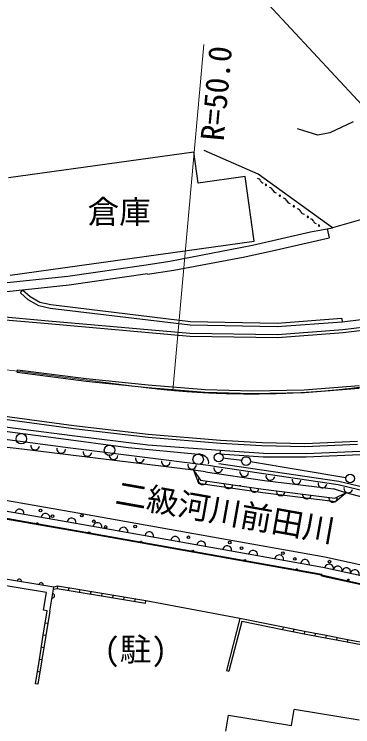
# Model space of a CAD drawing. Units: millimetres, scale not verified. Extents: x 40000 to 680000, y 20000 to 380000.
# Drawn here: x 128104 to 147369, y 281983 to 322489 of the extents above; entities that cross this region are included whole.
import ezdxf
from ezdxf.enums import TextEntityAlignment as Align

# ---------------------------------------------------------------- set-up
doc = ezdxf.new("R2010")
doc.units = ezdxf.units.MM
doc.header["$LTSCALE"] = 1000
doc.linetypes.add('CHAIN', pattern=[18.5, 12, -1.5, 3.5, -1.5])
for name, color, linetype, lineweight in [('M-BGD', 7, 'Continuous', 25), ('M-BMK', 2, 'CHAIN', 13), ('M-STR-HTXT', 7, 'Continuous', 13), ('M-STR-STRC', 7, 'Continuous', 25)]:
    doc.layers.add(name, color=color, linetype=linetype, lineweight=lineweight)
doc.styles.add('ＭＳ ゴシック', font='')
doc.styles.get('ＭＳ ゴシック').set_extended_font_data('MS Gothic')

msp = doc.modelspace()

# ---------------------------------------------------------------- linework, layer by layer
at = {"layer": 'M-BGD'}
for p, q in [((147393, 316375), (146067, 315740)), ((145387, 315607), (144216, 315978)), ((146067, 315740), (145387, 315607)), ((141992, 313399), (138911, 314748)), ((127772, 313216), (138317, 314666)), ((138566, 312884), (138317, 314666)), ((141240, 313258), (138566, 312884)), ((141753, 309593), (141240, 313258)), ((146208, 310356), (141992, 313399)), ((149388, 311251), (146208, 310356)), ((144969, 310110), (146208, 310356)), ((145915, 310298), (146034, 309772)), ((141667, 309360), (144969, 310110)), ((127864, 307651), (141753, 309593)), ((142783, 309034), (146034, 309772)), ((136962, 308458), (141667, 309360)), ((137195, 307943), (141126, 308684)), ((141126, 308684), (142783, 309034)), ((135609, 308249), (136962, 308458)), ((131159, 307606), (135609, 308249)), ((135691, 307704), (137195, 307943)), ((126689, 307129), (131159, 307606)), ((131221, 307110), (135680, 307755)), ((126731, 306630), (131221, 307110)), ((128451, 306657), (128583, 306807)), ((128899, 306260), (128451, 306657)), ((129017, 306422), (128583, 306807)), ((129494, 305910), (128899, 306260)), ((129567, 306099), (129017, 306422)), ((130144, 305769), (129494, 305910)), ((130186, 305964), (129567, 306099)), ((138127, 305005), (130186, 305964)), ((138113, 304805), (130144, 305769)), ((146750, 305188), (143060, 304910)), ((146750, 305188), (146765, 304988)), ((147990, 305131), (146765, 304988)), ((143066, 304710), (138113, 304805)), ((143060, 304910), (138127, 305005)), ((146765, 304988), (143066, 304710)), ((115447, 299896), (131297, 297846)), ((131397, 298526), (123451, 299552)), ((135704, 297988), (131397, 298526)), ((131297, 297846), (139165, 296860)), ((139821, 297680), (135704, 297988)), ((139821, 297680), (139808, 297481)), ((142276, 297318), (139808, 297481)), ((142283, 297518), (139821, 297680)), ((144723, 297301), (142276, 297318)), ((144719, 297501), (142283, 297518)), ((147788, 297637), (144719, 297501)), ((147797, 297438), (144723, 297301)), ((139748, 296955), (146582, 295949)), ((138990, 296474), (138309, 296567)), ((138309, 296567), (138707, 296010)), ((139165, 296860), (139719, 296758)), ((139719, 296758), (146545, 295752)), ((138707, 296010), (142274, 295493)), ((146545, 295752), (151025, 294682)), ((146582, 295949), (151067, 294878)), ((140996, 295678), (140908, 295687)), ((142274, 295493), (146349, 294987)), ((146974, 295286), (146266, 295501)), ((122954, 295063), (131935, 293498)), ((146349, 294987), (146974, 295286)), ((148057, 294991), (146974, 295286)), ((131935, 293498), (139287, 292191)), ((139287, 292191), (145670, 291060)), ((130361, 289927), (117649, 292016)), ((139217, 291797), (145601, 290666)), ((145670, 291060), (147843, 290579)), ((145583, 290567), (145601, 290666)), ((130134, 288545), (130361, 289927)), ((130550, 289824), (130337, 289779)), ((130574, 289972), (130361, 289927)), ((130574, 289972), (130550, 289824)), ((131806, 289616), (130550, 289824)), ((131831, 289763), (130574, 289972)), ((131203, 289868), (131178, 289720)), ((131831, 289763), (131806, 289616)), ((133087, 289555), (131831, 289763)), ((132459, 289659), (132434, 289511)), ((133062, 289407), (131806, 289616)), ((133087, 289555), (133062, 289407)), ((134318, 289198), (133062, 289407)), ((134343, 289346), (133087, 289555)), ((133715, 289450), (133690, 289303)), ((134343, 289346), (134318, 289198)), ((135599, 289138), (134343, 289346)), ((134971, 289242), (134946, 289094)), ((135574, 288990), (134318, 289198)), ((135574, 288990), (135599, 289138)), ((140943, 288134), (135599, 289138)), ((129759, 287188), (129986, 288570)), ((129986, 288570), (129769, 288605)), ((130134, 288545), (129907, 287164)), ((140943, 288134), (140177, 285184)), ((143402, 287635), (140943, 288134)), ((130020, 287855), (129872, 287879)), ((141053, 287958), (140322, 285146)), ((143372, 287488), (141053, 287958)), ((143402, 287635), (143373, 287488)), ((144626, 287401), (143402, 287635)), ((129532, 285807), (129759, 287188)), ((129907, 287164), (129759, 287188)), ((144598, 287254), (143373, 287488)), ((144014, 287518), (143985, 287371)), ((144626, 287401), (144598, 287254)), ((145822, 287019), (144598, 287254)), ((145850, 287167), (144626, 287401)), ((145238, 287284), (145210, 287137)), ((129907, 287164), (129680, 285782)), ((145850, 287167), (145822, 287019)), ((147046, 286785), (145822, 287019)), ((147074, 286932), (145850, 287167)), ((146462, 287050), (146434, 286902)), ((147074, 286932), (147046, 286785)), ((148472, 286512), (147046, 286785)), ((148298, 286698), (147074, 286932)), ((129793, 286473), (129645, 286498)), ((129305, 284425), (129532, 285807)), ((129680, 285782), (129453, 284401)), ((129680, 285782), (129532, 285807)), ((140177, 285184), (140322, 285146)), ((129566, 285092), (129418, 285116)), ((129453, 284401), (129305, 284425)), ((143878, 282054), (144025, 282961)), ((147726, 282362), (144025, 282961)), ((140144, 281728), (140291, 282635)), ((140291, 282635), (143878, 282054))]:
    msp.add_line(p, q, dxfattribs=at)
for points in [[(138309, 296567), (128535, 297760), (122408, 298461), (107425, 300537)], [(138309, 296567), (138594, 295824), (142247, 295294), (146383, 294781), (146974, 295286)], [(138990, 296474), (142341, 295988), (146266, 295501)], [(123058, 295654), (132039, 294089), (139392, 292782), (145788, 291648)], [(145788, 291648), (147936, 291173), (152300, 290776), (157733, 290589), (160554, 290746), (164263, 291337), (168584, 292062), (175486, 293953), (178103, 294614), (178892, 295057)], [(122876, 294619), (131857, 293055), (139208, 291748), (145583, 290618)], [(122885, 294669), (131865, 293104), (139217, 291797)], [(145583, 290567), (147766, 290084), (152231, 289678), (157744, 289488), (160672, 289651), (164441, 290252), (168821, 290987), (175766, 292889), (178514, 293583), (178927, 293815)], [(129769, 288605), (129936, 289622), (117954, 291591)], [(145583, 290618), (147774, 290134), (152234, 289728), (157744, 289538), (160666, 289700), (164433, 290301), (168810, 291035)]]:
    msp.add_lwpolyline(points, dxfattribs=at)
for centre, radius in [((129599, 294279), 75), ((130276, 293956), 75), ((131953, 293986), 75), ((132629, 293663), 75), ((129407, 293532), 50), ((133306, 293340), 75), ((134983, 293370), 75), ((132361, 293007), 50), ((135316, 292491), 50), ((138013, 292754), 75), ((140367, 292462), 75), ((141044, 292138), 75), ((138270, 291967), 50), ((143397, 291846), 75), ((141224, 291442), 50), ((144074, 291522), 75), ((146041, 291370), 75), ((144178, 290918), 50), ((147119, 290330), 50)]:
    msp.add_circle(centre, radius, dxfattribs=at)
for centre, radius, start, end in [((141964, 312994), 151, 11.3919, 93.9256), ((142260, 313054), 151, 191.3919, 273.9256), ((142429, 312783), 37.5, 2.3004, 182.3004), ((142429, 312783), 37.5, 182.3004, 2.3004), ((142606, 312409), 227, 19.2603, 86.0572), ((143034, 312559), 227, 199.2603, 266.0573), ((143218, 312181), 37.5, 2.3004, 182.3004), ((143218, 312181), 37.5, 182.3004, 2.3004), ((143401, 311802), 227, 19.2603, 86.0572), ((143829, 311952), 227, 199.2603, 266.0573), ((144013, 311574), 37.5, 2.3004, 182.3004), ((144013, 311574), 37.5, 182.3004, 2.3004), ((144196, 311196), 227, 19.2603, 86.0572), ((144625, 311346), 227, 199.2603, 266.0573), ((144808, 310967), 37.5, 2.3004, 182.3004), ((144808, 310967), 37.5, 182.3004, 2.3004), ((144982, 310691), 151, 11.3919, 93.9256), ((145278, 310751), 151, 191.3919, 273.9256), ((145447, 310480), 37.5, 2.3004, 182.3004), ((145447, 310480), 37.5, 182.3004, 2.3004), ((129290, 297970), 250, 173.0699, 353.0699), ((130779, 297789), 250, 173.0699, 353.0699), ((132268, 297608), 250, 173.0699, 353.0699), ((133757, 297427), 250, 173.0699, 353.0699), ((135246, 297246), 250, 173.0699, 353.0699), ((136735, 297065), 250, 173.0699, 353.0699), ((138224, 296884), 250, 173.0699, 353.0699), ((139711, 296686), 250, 171.6018, 351.6018), ((138821, 295981), 243, 143.7855, 354.6199), ((141195, 296467), 250, 171.6018, 351.6018), ((142679, 296248), 250, 171.6018, 351.6018), ((140300, 295779), 250, 171.7463, 351.7463), ((144163, 296029), 250, 171.6018, 351.6018), ((145647, 295809), 250, 171.6018, 351.6018), ((141784, 295564), 250, 171.7463, 351.7463), ((143272, 295369), 250, 172.9291, 352.9291), ((147119, 295531), 250, 166.1306, 346.1306), ((144760, 295184), 250, 172.9291, 352.9291), ((146244, 294994), 246, 171.5125, 13.4358), ((128405, 294113), 250, 350.1177, 170.1177), ((129883, 293855), 250, 350.1177, 170.1177), ((131361, 293598), 250, 350.1177, 170.1177), ((132838, 293338), 250, 349.9219, 169.9219), ((134315, 293075), 250, 349.9219, 169.9219), ((135792, 292813), 250, 349.9219, 169.9219), ((137268, 292550), 250, 349.9219, 169.9219), ((138745, 292288), 250, 349.9219, 169.9219), ((140222, 292025), 250, 349.947, 169.9469), ((141699, 291764), 250, 349.947, 169.9469), ((143176, 291502), 250, 349.947, 169.9469), ((144653, 291240), 250, 349.947, 169.9469), ((146026, 290981), 250, 347.5359, 167.5359), ((146515, 290873), 250, 347.5359, 167.5359), ((147003, 290765), 250, 347.5359, 167.5359), ((147491, 290657), 250, 347.5359, 167.5359), ((128396, 290250), 125, 350.6678, 170.6678), ((129629, 290047), 125, 350.6678, 170.6678), ((130279, 289425), 125, 260.6678, 80.6678)]:
    msp.add_arc(centre, radius, start, end, dxfattribs=at)
at = {"layer": 'M-BMK'}
for p, q in [((128280, 302196), (118361, 303468)), ((135234, 301304), (128280, 302196))]:
    msp.add_line(p, q, dxfattribs=at)
for start, end in [(262.6914, 266.1171), (266.1171, 277.5763)]:
    msp.add_arc((141594, 350898), 50000, start, end, dxfattribs=at)
at = {"layer": 'M-STR-HTXT'}
msp.add_line((137133, 301097), (138896, 320773), dxfattribs=at)
msp.add_lwpolyline([(148925, 316224), (140025, 325795), (113925, 325795)], dxfattribs=at)
at = {"layer": 'M-STR-STRC'}
for p, q in [((130057, 305048), (121131, 305822)), ((121118, 305673), (130044, 304899)), ((138103, 304343), (130057, 305048)), ((130044, 304899), (138095, 304193)), ((148048, 304703), (146809, 304553)), ((143092, 304271), (138103, 304343)), ((146809, 304553), (143092, 304271)), ((143096, 304121), (146828, 304404)), ((146828, 304404), (148070, 304555)), ((138095, 304193), (143096, 304121)), ((128262, 302134), (128281, 302283)), ((128281, 302283), (132204, 301784)), ((128262, 302134), (132189, 301635)), ((132204, 301784), (135720, 301425)), ((132189, 301635), (135708, 301275)), ((135720, 301425), (138964, 301161)), ((144606, 301133), (147725, 301383)), ((135708, 301275), (138955, 301011)), ((138955, 301011), (141665, 300923)), ((138964, 301161), (141666, 301073)), ((141665, 300923), (144614, 300983)), ((141666, 301073), (144606, 301133)), ((144614, 300983), (147742, 301234)), ((131500, 299090), (123525, 300153)), ((123503, 300004), (131482, 298941)), ((131482, 298941), (135718, 298446)), ((135733, 298596), (131500, 299090)), ((139844, 298252), (135733, 298596)), ((135718, 298446), (139833, 298102)), ((142210, 298124), (139844, 298252)), ((147631, 298196), (144638, 298073)), ((139833, 298102), (142202, 297974)), ((142202, 297974), (144639, 297923)), ((144638, 298073), (142210, 298124)), ((144639, 297923), (147642, 298046)), ((138699, 297471), (138599, 297481)), ((141047, 297119), (139984, 297258)), ((146977, 296138), (141541, 297045))]:
    msp.add_line(p, q, dxfattribs=at)
for points in [[(107551, 301520), (114782, 300452), (130625, 298381), (134584, 297864), (138599, 297481)], [(138699, 297471), (138797, 297452), (138885, 297418), (138969, 297360), (139038, 297293), (139095, 297205), (139134, 297116), (139150, 297011), (139149, 296926)]]:
    msp.add_lwpolyline(points, dxfattribs=at)
for centre, radius in [((128507, 298357), 298), ((133526, 297701), 298), ((138571, 297184), 298), ((139736, 297290), 249), ((141295, 297087), 249), ((147224, 296097), 249)]:
    msp.add_circle(centre, radius, dxfattribs=at)

# ---------------------------------------------------------------- texts
at = {"layer": 'M-BGD', "style": 'ＭＳ ゴシック'}
for s, p in [('倉庫', (134076, 310200)), ('(駐)', (135014, 285321))]:
    msp.add_text(s, height=1320, dxfattribs=at).set_placement(p, align=Align.BOTTOM_CENTER)
msp.add_text('二級河川前田川', height=1320, rotation=349.947, dxfattribs=at).set_placement((139927, 293166), align=Align.BOTTOM_CENTER)
at = {"layer": 'M-STR-HTXT', "style": 'ＭＳ ゴシック'}
msp.add_text('R=50.0', height=1320, rotation=84.881, dxfattribs=at).set_placement((138705, 315368), align=Align.TOP_LEFT)

doc.saveas('drawing.dxf')
